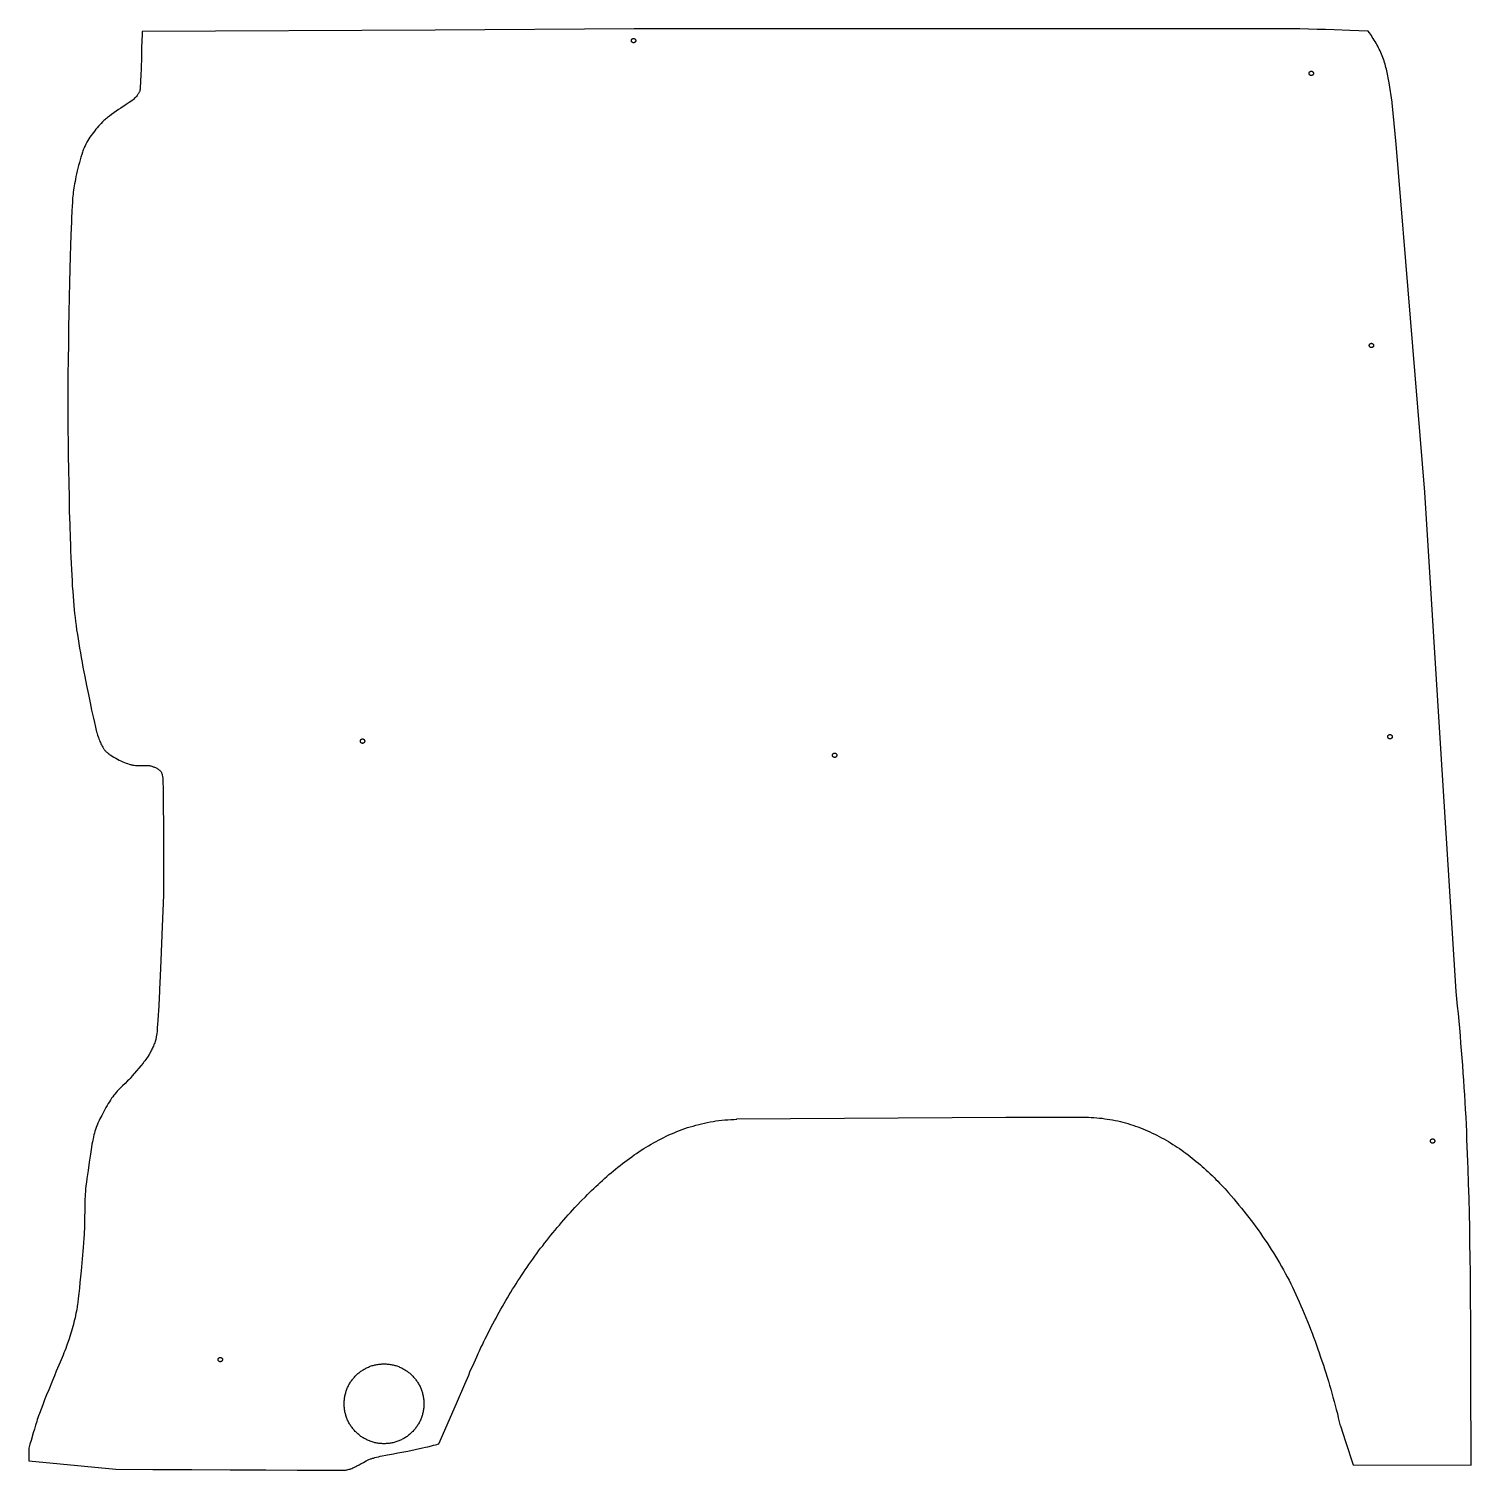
# Model space of a CAD drawing. Extents: x 149 to 7488, y 13 to 7902.
# Drawn here: x 6169 to 7488, y 1932 to 3251 of the extents above; entities that cross this region are included whole.
import ezdxf

# ---------------------------------------------------------------- set-up
doc = ezdxf.new("R2010")
doc.units = 0
doc.layers.add('Default Layer', color=1, linetype='CONTINUOUS')

msp = doc.modelspace()

# ---------------------------------------------------------------- linework, layer by layer
at = {"layer": 'Default Layer'}
for points in [[(6248.1, 1933.2), (6282.2, 1933), (6317.7, 1932.8), (6352.7, 1932.6), (6385.5, 1932.5), (6414.2, 1932.4), (6437.1, 1932.3), (6452.3, 1932.3), (6456.6, 1932.3), (6457.7, 1932.3), (6458.2, 1932.3), (6459.1, 1932.5), (6459.9, 1932.6), (6460.8, 1932.8), (6461.6, 1933.1), (6462.5, 1933.3), (6463.3, 1933.6), (6464.1, 1933.9), (6465, 1934.3), (6465.8, 1934.6), (6466.7, 1935.1), (6467.7, 1935.6), (6468.7, 1936.1), (6470.7, 1937.2), (6471.7, 1937.7), (6472.7, 1938.3), (6473.7, 1938.8), (6474.9, 1939.4), (6477.3, 1940.7), (6478.5, 1941.3), (6479.8, 1941.9), (6481.1, 1942.5), (6481.8, 1942.7), (6482.4, 1943), (6483.1, 1943.2), (6483.8, 1943.4), (6485.2, 1943.8), (6486.8, 1944.2), (6488.4, 1944.6), (6490.1, 1945), (6491.8, 1945.3), (6495.1, 1946), (6496.7, 1946.3), (6498.5, 1946.6), (6502.2, 1947.3), (6506.1, 1948), (6508.1, 1948.4), (6510, 1948.7), (6515.2, 1949.8), (6522.2, 1951.3), (6528.9, 1952.7), (6531.6, 1953.3), (6533.5, 1953.7), (6537, 1954.6), (6538.8, 1955), (6540.6, 1955.5), (6542, 1955.9), (6543.5, 1956.3), (6543.8, 1956.4), (6559.9, 1993.3), (6567.6, 2010.9), (6569.9, 2016.5), (6571.1, 2019.3), (6572.2, 2022.2), (6573.4, 2025), (6574.7, 2027.8), (6575.9, 2030.5), (6577.1, 2033.3), (6578.4, 2036.1), (6579.6, 2038.9), (6580.9, 2041.6), (6582.2, 2044.4), (6583.5, 2047.1), (6584.9, 2049.9), (6586.2, 2052.6), (6587.5, 2055.3), (6588.9, 2058), (6590.3, 2060.8), (6591.7, 2063.5), (6593.1, 2066.1), (6594.5, 2068.8), (6596, 2071.5), (6597.4, 2074.2), (6598.9, 2076.8), (6600.4, 2079.5), (6601.9, 2082.1), (6603.4, 2084.7), (6604.9, 2087.4), (6606.4, 2090), (6608, 2092.6), (6609.6, 2095.2), (6611.2, 2097.8), (6612.8, 2100.3), (6614.4, 2102.9), (6616, 2105.5), (6617.7, 2108), (6619.3, 2110.5), (6621, 2113.1), (6622.7, 2115.6), (6624.4, 2118.1), (6626.1, 2120.6), (6627.9, 2123), (6629.6, 2125.5), (6631.4, 2128), (6633.2, 2130.4), (6635, 2132.9), (6636.8, 2135.3), (6638.7, 2137.7), (6640.5, 2140.1), (6642.4, 2142.5), (6644.3, 2144.9), (6646.2, 2147.3), (6648.1, 2149.6), (6650, 2152), (6652, 2154.3), (6654, 2156.6), (6655.9, 2159), (6657.9, 2161.3), (6660, 2163.5), (6662, 2165.8), (6664.1, 2168.1), (6666.1, 2170.3), (6668.2, 2172.6), (6670.3, 2174.8), (6674, 2178.7), (6677.8, 2182.5), (6679.7, 2184.4), (6681.6, 2186.3), (6683.5, 2188.2), (6685.4, 2190), (6687.4, 2191.9), (6689.3, 2193.7), (6691.3, 2195.5), (6693.3, 2197.4), (6695.3, 2199.1), (6697.3, 2200.9), (6699.3, 2202.7), (6701.3, 2204.4), (6703.4, 2206.1), (6705.4, 2207.8), (6707.5, 2209.5), (6709.6, 2211.2), (6711.7, 2212.8), (6713.8, 2214.4), (6715.9, 2216), (6718, 2217.6), (6720.2, 2219.1), (6722.3, 2220.7), (6724.5, 2222.2), (6726.7, 2223.6), (6728.9, 2225.1), (6731.1, 2226.5), (6733.3, 2227.9), (6735.6, 2229.2), (6737.9, 2230.6), (6740.1, 2231.9), (6742.4, 2233.1), (6744.7, 2234.4), (6747.1, 2235.6), (6749.4, 2236.7), (6751.8, 2237.9), (6754.1, 2239), (6756.5, 2240), (6758.9, 2241.1), (6761.4, 2242.1), (6763.8, 2243), (6766.3, 2243.9), (6768.7, 2244.8), (6771.2, 2245.7), (6773.7, 2246.5), (6776.3, 2247.2), (6778.8, 2248), (6781.4, 2248.6), (6784, 2249.3), (6786.6, 2249.9), (6789.2, 2250.4), (6791.8, 2250.9), (6794.5, 2251.4), (6797.1, 2251.8), (6799.8, 2252.2), (6802.5, 2252.5), (6805.3, 2252.8), (6808, 2253), (6810.8, 2253.2), (6813.6, 2253.3), (6816.4, 2253.4), (6816.4, 2253.7), (7062.3, 2255.2), (7133, 2255.2), (7135.5, 2255.2), (7138, 2255.2), (7140.5, 2255.1), (7143, 2254.9), (7145.5, 2254.7), (7147.9, 2254.5), (7150.4, 2254.3), (7152.8, 2253.9), (7155.2, 2253.6), (7157.6, 2253.2), (7160, 2252.8), (7162.4, 2252.3), (7164.7, 2251.8), (7167.1, 2251.3), (7169.4, 2250.7), (7171.7, 2250), (7174, 2249.4), (7176.3, 2248.7), (7178.6, 2248), (7180.9, 2247.2), (7183.1, 2246.4), (7185.4, 2245.5), (7187.6, 2244.7), (7189.8, 2243.8), (7192, 2242.8), (7194.2, 2241.8), (7196.3, 2240.8), (7198.5, 2239.8), (7200.6, 2238.7), (7202.7, 2237.6), (7204.9, 2236.5), (7207, 2235.4), (7209, 2234.2), (7211.1, 2233), (7213.1, 2231.7), (7215.2, 2230.4), (7217.2, 2229.2), (7219.2, 2227.8), (7221.2, 2226.5), (7223.2, 2225.1), (7225.1, 2223.7), (7227.1, 2222.3), (7229, 2220.8), (7230.9, 2219.4), (7232.8, 2217.9), (7234.7, 2216.4), (7236.6, 2214.8), (7238.5, 2213.3), (7240.3, 2211.7), (7242.1, 2210.1), (7243.9, 2208.5), (7245.7, 2206.9), (7247.5, 2205.2), (7249.3, 2203.5), (7251, 2201.8), (7252.8, 2200.1), (7254.5, 2198.4), (7256.2, 2196.7), (7257.9, 2194.9), (7259.6, 2193.2), (7261.2, 2191.4), (7262.9, 2189.6), (7264.5, 2187.8), (7266.1, 2186), (7268.5, 2183.2), (7270.8, 2180.5), (7273.2, 2177.7), (7275.5, 2174.9), (7277.8, 2172.1), (7280, 2169.3), (7282.3, 2166.5), (7284.5, 2163.6), (7286.7, 2160.8), (7288.8, 2157.9), (7291, 2155), (7293.1, 2152.1), (7295.2, 2149.2), (7297.2, 2146.2), (7299.3, 2143.2), (7301.3, 2140.2), (7303.3, 2137.2), (7305.2, 2134.2), (7307.1, 2131.2), (7309, 2128.1), (7310.9, 2125), (7312.7, 2121.9), (7314.5, 2118.8), (7316.3, 2115.7), (7318, 2112.5), (7319.7, 2109.3), (7321.4, 2106.1), (7323, 2102.9), (7324.6, 2099.7), (7326.1, 2096.4), (7327.7, 2093.1), (7329.2, 2089.8), (7330.7, 2086.3), (7332.3, 2082.7), (7333.8, 2079.2), (7335.3, 2075.6), (7336.8, 2072), (7338.2, 2068.4), (7339.7, 2064.8), (7341.1, 2061.2), (7342.5, 2057.6), (7343.8, 2054), (7345.2, 2050.4), (7346.5, 2046.8), (7347.8, 2043.1), (7349.1, 2039.5), (7350.3, 2035.8), (7351.5, 2032.2), (7352.8, 2028.5), (7353.9, 2024.9), (7355.1, 2021.2), (7356.2, 2017.5), (7357.4, 2013.8), (7358.5, 2010.1), (7359.5, 2006.4), (7360.6, 2002.7), (7361.6, 1999), (7362.7, 1995.2), (7363.6, 1991.5), (7364.6, 1987.8), (7365.6, 1984), (7366.5, 1980.3), (7367.4, 1976.5), (7368.3, 1972.7), (7368.5, 1972.8), (7373.2, 1958.5), (7380.1, 1937.2), (7488, 1936.8), (7487.9, 1950.4), (7487.9, 1964), (7487.8, 1991.1), (7487.7, 2018.2), (7487.7, 2045.3), (7487.6, 2058.9), (7487.6, 2072.5), (7487.5, 2086), (7487.4, 2099.6), (7487.3, 2113.2), (7487.1, 2126.7), (7486.9, 2140.3), (7486.7, 2153.8), (7486.4, 2167.4), (7486.1, 2180.9), (7485.7, 2194.5), (7485.3, 2208), (7485, 2214.8), (7484.8, 2221.6), (7484.5, 2228.3), (7484.2, 2235.1), (7483.9, 2241.9), (7483.6, 2248.7), (7483.3, 2255.4), (7482.9, 2262.2), (7482.5, 2269), (7482.1, 2275.7), (7481.7, 2282.5), (7481.3, 2289.3), (7480.8, 2296), (7480.3, 2302.8), (7479.8, 2309.5), (7479.3, 2316.3), (7478.7, 2323.1), (7478.2, 2329.8), (7477.6, 2336.6), (7476.9, 2343.3), (7476.3, 2350.1), (7475.6, 2356.9), (7474.9, 2363.6), (7474.2, 2370.4), (7474.3, 2370.4), (7459.8, 2602), (7445.5, 2827.2), (7419.3, 3145.8), (7415.8, 3183.4), (7415.7, 3184), (7412.9, 3201.7), (7412.7, 3203.3), (7412.5, 3204.9), (7412.2, 3206.5), (7411.9, 3208.1), (7411.6, 3209.7), (7411.3, 3211.2), (7410.9, 3212.8), (7410.6, 3214.4), (7410.1, 3215.9), (7409.7, 3217.5), (7409.3, 3219), (7408.8, 3220.5), (7408.3, 3222.1), (7407.7, 3223.6), (7407.1, 3225.1), (7406.6, 3226.6), (7405.9, 3228.1), (7405.3, 3229.6), (7404.7, 3231), (7404, 3232.5), (7403.3, 3233.9), (7402.5, 3235.4), (7401.8, 3236.8), (7401, 3238.2), (7400.2, 3239.6), (7399.3, 3241), (7398.5, 3242.3), (7397.6, 3243.7), (7396.7, 3245), (7395.8, 3246.4), (7394.9, 3247.7), (7393.9, 3249), (7385.4, 3249.3), (7376.9, 3249.6), (7362.7, 3250.2), (7354.9, 3250.5), (7347, 3250.7), (7339.2, 3250.9), (7331.4, 3251.1), (7325.7, 3251.1), (7322.4, 3251.2), (7316.5, 3251.2), (7302.9, 3251.2), (7289.3, 3251.2), (7265.8, 3251.2), (7242.4, 3251.2), (7188.5, 3251.2), (7134.6, 3251.2), (7080.7, 3251.1), (7026.8, 3251.1), (6722.3, 3251.1), (6540.4, 3250.1), (6272.3, 3248.7), (6272.2, 3245.1), (6272.1, 3241.3), (6271.8, 3232.9), (6271.6, 3224.3), (6271.3, 3215.8), (6271.1, 3208), (6270.9, 3204.5), (6270.8, 3201.5), (6270.6, 3198.8), (6270.5, 3196.7), (6270.4, 3195.9), (6270.3, 3195.2), (6270.2, 3194.6), (6270.1, 3194.3), (6269.9, 3193.7), (6269.7, 3193.2), (6269.4, 3192.7), (6269.1, 3192.2), (6268.8, 3191.7), (6268.5, 3191.2), (6268.2, 3190.7), (6267.8, 3190.3), (6267, 3189.4), (6266.3, 3188.5), (6265.4, 3187.7), (6264.6, 3186.8), (6264.4, 3186.6), (6264, 3186.3), (6263.1, 3185.7), (6261.9, 3184.8), (6260.4, 3183.8), (6256.9, 3181.5), (6252.8, 3178.8), (6250.6, 3177.3), (6248.5, 3175.9), (6246.3, 3174.4), (6244.3, 3172.9), (6242.3, 3171.4), (6241.4, 3170.7), (6240.5, 3170), (6239.6, 3169.3), (6238.8, 3168.6), (6238.1, 3167.9), (6237.4, 3167.3), (6236.1, 3166), (6234.9, 3164.7), (6233.6, 3163.4), (6232.4, 3162.1), (6231.2, 3160.7), (6230, 3159.3), (6228.9, 3157.9), (6227.8, 3156.5), (6226.7, 3155), (6225.6, 3153.5), (6224.6, 3152), (6223.6, 3150.5), (6222.7, 3149), (6221.8, 3147.4), (6220.9, 3145.8), (6220.1, 3144.2), (6219.7, 3143.4), (6219.3, 3142.5), (6218.9, 3141.6), (6218.5, 3140.6), (6218.1, 3139.5), (6217.8, 3138.5), (6217, 3136.2), (6216.3, 3133.9), (6215.6, 3131.4), (6214.9, 3128.9), (6214.2, 3126.3), (6213.6, 3123.7), (6213, 3121.2), (6212.4, 3118.6), (6211.8, 3116.2), (6211.4, 3113.8), (6210.9, 3111.5), (6210.5, 3109.4), (6210.2, 3107.5), (6209.9, 3105.6), (6209.6, 3103.7), (6209.3, 3101.9), (6209.1, 3100), (6208.9, 3098.1), (6208.7, 3096.2), (6208.6, 3094.3), (6208.5, 3092.5), (6208.2, 3088.7), (6208, 3084.9), (6207.7, 3077.4), (6207.6, 3074.3), (6207.4, 3069.2), (6207.1, 3062.1), (6206.9, 3053.3), (6206.6, 3043), (6206.3, 3031.5), (6205.9, 3019), (6205.6, 3005.6), (6205.3, 2991.7), (6205, 2977.4), (6204.8, 2962.9), (6204.6, 2948.6), (6204.4, 2934.5), (6204.3, 2927.7), (6204.3, 2921), (6204.3, 2914.5), (6204.3, 2908.2), (6204.3, 2902.1), (6204.3, 2896.3), (6204.4, 2884.8), (6204.5, 2872.8), (6204.7, 2860.5), (6204.9, 2848), (6205.1, 2835.3), (6205.4, 2822.6), (6205.7, 2809.9), (6206.1, 2797.5), (6206.4, 2785.3), (6206.7, 2779.3), (6206.9, 2773.4), (6207.1, 2767.7), (6207.4, 2762.1), (6207.6, 2756.6), (6207.9, 2751.3), (6208.2, 2746.2), (6208.4, 2741.3), (6208.8, 2736.5), (6209.1, 2732), (6209.4, 2727.6), (6209.8, 2723.6), (6210.1, 2719.7), (6210.5, 2716.1), (6210.9, 2712.6), (6211.4, 2708.9), (6211.9, 2705.1), (6212.4, 2701.2), (6213.1, 2697.1), (6213.7, 2693), (6214.4, 2688.7), (6215.1, 2684.5), (6215.9, 2680.2), (6216.6, 2675.8), (6217.4, 2671.5), (6218.2, 2667.1), (6219.8, 2658.5), (6221.5, 2650.2), (6223.1, 2642.2), (6224.7, 2634.6), (6226.1, 2627.7), (6227.5, 2621.6), (6228.6, 2616.4), (6229.6, 2612.1), (6230.4, 2609), (6230.7, 2608), (6230.9, 2607.2), (6231.6, 2604.9), (6232.4, 2602.6), (6232.8, 2601.5), (6233.2, 2600.3), (6233.6, 2599.2), (6234.1, 2598.1), (6234.6, 2597), (6235.1, 2595.9), (6235.6, 2594.8), (6236.2, 2593.8), (6236.9, 2592.8), (6237.2, 2592.3), (6237.6, 2591.9), (6237.9, 2591.4), (6238.3, 2590.9), (6238.7, 2590.5), (6239.1, 2590), (6239.5, 2589.6), (6240, 2589.2), (6240.5, 2588.7), (6241.1, 2588.3), (6241.6, 2587.8), (6242.3, 2587.4), (6242.9, 2586.9), (6243.6, 2586.5), (6245, 2585.6), (6246.5, 2584.7), (6248.1, 2583.8), (6249.7, 2582.9), (6251.3, 2582.1), (6252.9, 2581.3), (6254.5, 2580.6), (6256.1, 2579.9), (6257.6, 2579.3), (6259, 2578.8), (6260.3, 2578.4), (6261.5, 2578), (6262, 2577.9), (6262.6, 2577.7), (6263.2, 2577.6), (6263.8, 2577.5), (6265, 2577.3), (6266.3, 2577.2), (6267.7, 2577.2), (6269, 2577.1), (6270.3, 2577.1), (6271.6, 2577.1), (6274.1, 2577.1), (6275.3, 2577.2), (6276.4, 2577.2), (6277.4, 2577.1), (6278.3, 2577.1), (6279.1, 2577), (6279.5, 2576.9), (6279.8, 2576.8), (6280.4, 2576.7), (6281.1, 2576.5), (6281.7, 2576.2), (6282.4, 2576), (6283, 2575.8), (6283.7, 2575.5), (6284.4, 2575.2), (6285, 2574.9), (6285.6, 2574.6), (6286.2, 2574.3), (6286.8, 2574), (6287.3, 2573.6), (6287.8, 2573.3), (6288.2, 2573), (6288.6, 2572.6), (6288.9, 2572.3), (6289.2, 2571.9), (6289.4, 2571.6), (6289.7, 2571.2), (6289.9, 2570.8), (6290, 2570.4), (6290.2, 2569.9), (6290.3, 2569.5), (6290.5, 2569.1), (6290.7, 2568.2), (6290.8, 2567.2), (6291.1, 2565.4), (6291.1, 2565.1), (6291.2, 2564.6), (6291.2, 2562.9), (6291.3, 2560.6), (6291.4, 2557.7), (6291.5, 2550.3), (6291.5, 2541.4), (6291.7, 2521.6), (6291.8, 2512.1), (6291.9, 2503.6), (6291.9, 2458.6), (6290.7, 2429.8), (6289.4, 2398.7), (6288.8, 2384.5), (6288.2, 2372.2), (6287.8, 2362.7), (6287.6, 2359.2), (6287.5, 2356.8), (6287.2, 2352.8), (6286.9, 2348.5), (6286.7, 2344.1), (6286.4, 2339.8), (6286.2, 2337.7), (6286, 2335.7), (6285.9, 2333.8), (6285.7, 2332), (6285.5, 2330.4), (6285.2, 2328.9), (6285, 2327.5), (6284.9, 2326.9), (6284.7, 2326.4), (6284.4, 2325.4), (6284.1, 2324.4), (6283.8, 2323.4), (6283.4, 2322.4), (6283, 2321.4), (6282.6, 2320.4), (6282.2, 2319.4), (6281.8, 2318.5), (6281.3, 2317.5), (6280.8, 2316.5), (6280.3, 2315.6), (6279.8, 2314.7), (6278.8, 2312.8), (6277.7, 2311), (6277.1, 2310.1), (6276.4, 2309.1), (6275.7, 2308), (6274.9, 2307), (6274, 2305.9), (6273.1, 2304.7), (6271.2, 2302.4), (6269.2, 2300), (6267.2, 2297.6), (6263.2, 2293), (6262.2, 2291.9), (6261.2, 2290.7), (6260.1, 2289.6), (6259, 2288.5), (6256.7, 2286.2), (6254.3, 2283.9), (6253.1, 2282.7), (6251.9, 2281.5), (6250.8, 2280.3), (6249.6, 2279.1), (6248.5, 2277.8), (6247.4, 2276.5), (6246.4, 2275.3), (6245.4, 2274), (6244.4, 2272.6), (6243.4, 2271), (6242.4, 2269.4), (6241.3, 2267.7), (6240.3, 2265.9), (6239.2, 2264.1), (6238.2, 2262.3), (6237.2, 2260.5), (6236.3, 2258.7), (6235.4, 2256.9), (6234.5, 2255.3), (6233.7, 2253.7), (6233, 2252.3), (6232.4, 2251), (6231.9, 2249.9), (6231.5, 2249), (6230.8, 2247.4), (6230.2, 2245.7), (6229.7, 2244.1), (6229.1, 2242.4), (6228.6, 2240.7), (6228.2, 2239), (6227.8, 2237.3), (6227.4, 2235.6), (6227.1, 2234.4), (6226.8, 2232.7), (6226.4, 2230.5), (6226, 2227.8), (6225, 2221.5), (6223.9, 2214.2), (6222.8, 2206.6), (6222.3, 2202.9), (6221.8, 2199.3), (6221.3, 2195.8), (6220.9, 2192.6), (6220.6, 2189.7), (6220.4, 2187.2), (6220.2, 2184.9), (6220.1, 2182.6), (6220, 2180.4), (6219.9, 2178.1), (6219.8, 2175.8), (6219.8, 2173.5), (6219.8, 2168.9), (6219.7, 2164.3), (6219.7, 2159.7), (6219.7, 2157.5), (6219.6, 2155.2), (6219.5, 2152.9), (6219.4, 2150.6), (6219.2, 2147.9), (6218.9, 2144.5), (6218.3, 2136), (6217.4, 2125.8), (6216.5, 2114.8), (6216, 2109.3), (6215.4, 2103.9), (6214.9, 2098.7), (6214.4, 2093.9), (6213.9, 2089.5), (6213.5, 2085.6), (6213.2, 2083.9), (6213, 2082.4), (6212.8, 2081.1), (6212.6, 2079.9), (6212.2, 2077.9), (6211.8, 2075.8), (6211.4, 2073.8), (6210.9, 2071.8), (6210.4, 2069.7), (6209.9, 2067.7), (6209.4, 2065.7), (6208.8, 2063.6), (6208.3, 2061.6), (6207.7, 2059.6), (6207.1, 2057.6), (6206.4, 2055.6), (6205.2, 2051.6), (6203.8, 2047.6), (6203.1, 2045.6), (6202.4, 2043.6), (6201.6, 2041.6), (6200.8, 2039.5), (6200, 2037.5), (6199.1, 2035.4), (6197.4, 2031.2), (6193.7, 2022.8), (6192, 2018.6), (6191.1, 2016.5), (6190.2, 2014.4), (6186.8, 2005.7), (6184.9, 2001.2), (6183.1, 1996.6), (6181.4, 1992.2), (6179.8, 1988), (6178.3, 1984), (6177.6, 1982.1), (6177, 1980.3), (6176.4, 1978.6), (6175.9, 1976.9), (6174.8, 1973.4), (6173.7, 1969.9), (6172.7, 1966.4), (6170.7, 1959.5), (6169.7, 1956), (6168.7, 1952.5), (6168.7, 1940.7), (6248.1, 1933.2)], [(6723.8, 3240.5), (6723.8, 3240.3), (6723.8, 3240.1), (6723.7, 3239.9), (6723.6, 3239.7), (6723.6, 3239.5), (6723.5, 3239.4), (6723.3, 3239.2), (6723.2, 3239.1), (6723.1, 3238.9), (6722.9, 3238.8), (6722.7, 3238.7), (6722.6, 3238.6), (6722.4, 3238.6), (6722.2, 3238.5), (6722, 3238.5), (6721.8, 3238.5), (6721.6, 3238.5), (6721.4, 3238.5), (6721.2, 3238.6), (6721, 3238.6), (6720.8, 3238.7), (6720.7, 3238.8), (6720.5, 3238.9), (6720.4, 3239.1), (6720.2, 3239.2), (6720.1, 3239.4), (6720, 3239.5), (6719.9, 3239.7), (6719.9, 3239.9), (6719.8, 3240.1), (6719.8, 3240.3), (6719.8, 3240.5), (6719.8, 3240.7), (6719.8, 3240.9), (6719.9, 3241.1), (6719.9, 3241.3), (6720, 3241.4), (6720.1, 3241.6), (6720.2, 3241.8), (6720.4, 3241.9), (6720.5, 3242), (6720.7, 3242.1), (6720.8, 3242.2), (6721, 3242.3), (6721.2, 3242.4), (6721.4, 3242.4), (6721.6, 3242.5), (6721.8, 3242.5), (6722, 3242.5), (6722.2, 3242.4), (6722.4, 3242.4), (6722.6, 3242.3), (6722.7, 3242.2), (6722.9, 3242.1), (6723.1, 3242), (6723.2, 3241.9), (6723.3, 3241.8), (6723.5, 3241.6), (6723.6, 3241.4), (6723.6, 3241.3), (6723.7, 3241.1), (6723.8, 3240.9), (6723.8, 3240.7), (6723.8, 3240.5)], [(7343.8, 3210.5), (7343.8, 3210.3), (7343.8, 3210.1), (7343.7, 3209.9), (7343.6, 3209.7), (7343.6, 3209.5), (7343.5, 3209.4), (7343.3, 3209.2), (7343.2, 3209.1), (7343.1, 3208.9), (7342.9, 3208.8), (7342.7, 3208.7), (7342.6, 3208.6), (7342.4, 3208.6), (7342.2, 3208.5), (7342, 3208.5), (7341.8, 3208.5), (7341.6, 3208.5), (7341.4, 3208.5), (7341.2, 3208.6), (7341, 3208.6), (7340.8, 3208.7), (7340.7, 3208.8), (7340.5, 3208.9), (7340.4, 3209.1), (7340.2, 3209.2), (7340.1, 3209.4), (7340, 3209.5), (7339.9, 3209.7), (7339.9, 3209.9), (7339.8, 3210.1), (7339.8, 3210.3), (7339.8, 3210.5), (7339.8, 3210.7), (7339.8, 3210.9), (7339.9, 3211.1), (7339.9, 3211.3), (7340, 3211.4), (7340.1, 3211.6), (7340.2, 3211.8), (7340.4, 3211.9), (7340.5, 3212), (7340.7, 3212.1), (7340.8, 3212.2), (7341, 3212.3), (7341.2, 3212.4), (7341.4, 3212.4), (7341.6, 3212.5), (7341.8, 3212.5), (7342, 3212.5), (7342.2, 3212.4), (7342.4, 3212.4), (7342.6, 3212.3), (7342.7, 3212.2), (7342.9, 3212.1), (7343.1, 3212), (7343.2, 3211.9), (7343.3, 3211.8), (7343.5, 3211.6), (7343.6, 3211.4), (7343.6, 3211.3), (7343.7, 3211.1), (7343.8, 3210.9), (7343.8, 3210.7), (7343.8, 3210.5)], [(7398.8, 2961.5), (7398.8, 2961.3), (7398.8, 2961.1), (7398.7, 2960.9), (7398.6, 2960.7), (7398.6, 2960.5), (7398.5, 2960.4), (7398.3, 2960.2), (7398.2, 2960.1), (7398.1, 2959.9), (7397.9, 2959.8), (7397.7, 2959.7), (7397.6, 2959.6), (7397.4, 2959.6), (7397.2, 2959.5), (7397, 2959.5), (7396.8, 2959.5), (7396.6, 2959.5), (7396.4, 2959.5), (7396.2, 2959.6), (7396, 2959.6), (7395.8, 2959.7), (7395.7, 2959.8), (7395.5, 2959.9), (7395.4, 2960.1), (7395.2, 2960.2), (7395.1, 2960.4), (7395, 2960.5), (7394.9, 2960.7), (7394.9, 2960.9), (7394.8, 2961.1), (7394.8, 2961.3), (7394.8, 2961.5), (7394.8, 2961.7), (7394.8, 2961.9), (7394.9, 2962.1), (7394.9, 2962.3), (7395, 2962.4), (7395.1, 2962.6), (7395.2, 2962.8), (7395.4, 2962.9), (7395.5, 2963), (7395.7, 2963.1), (7395.8, 2963.2), (7396, 2963.3), (7396.2, 2963.4), (7396.4, 2963.4), (7396.6, 2963.5), (7396.8, 2963.5), (7397, 2963.5), (7397.2, 2963.4), (7397.4, 2963.4), (7397.6, 2963.3), (7397.7, 2963.2), (7397.9, 2963.1), (7398.1, 2963), (7398.2, 2962.9), (7398.3, 2962.8), (7398.5, 2962.6), (7398.6, 2962.4), (7398.6, 2962.3), (7398.7, 2962.1), (7398.8, 2961.9), (7398.8, 2961.7), (7398.8, 2961.5)], [(6475.9, 2599.4), (6475.9, 2599.2), (6475.8, 2599), (6475.8, 2598.8), (6475.7, 2598.6), (6475.6, 2598.5), (6475.5, 2598.3), (6475.4, 2598.1), (6475.3, 2598), (6475.2, 2597.9), (6475, 2597.8), (6474.8, 2597.7), (6474.7, 2597.6), (6474.5, 2597.5), (6474.3, 2597.5), (6474.1, 2597.4), (6473.9, 2597.4), (6473.7, 2597.4), (6473.5, 2597.5), (6473.3, 2597.5), (6473.1, 2597.6), (6472.9, 2597.7), (6472.8, 2597.8), (6472.6, 2597.9), (6472.5, 2598), (6472.3, 2598.1), (6472.2, 2598.3), (6472.1, 2598.5), (6472, 2598.6), (6472, 2598.8), (6471.9, 2599), (6471.9, 2599.2), (6471.9, 2599.4), (6471.9, 2599.6), (6471.9, 2599.8), (6472, 2600), (6472, 2600.2), (6472.1, 2600.4), (6472.2, 2600.5), (6472.3, 2600.7), (6472.5, 2600.8), (6472.6, 2601), (6472.8, 2601.1), (6472.9, 2601.2), (6473.1, 2601.3), (6473.3, 2601.3), (6473.5, 2601.4), (6473.7, 2601.4), (6473.9, 2601.4), (6474.1, 2601.4), (6474.3, 2601.4), (6474.5, 2601.3), (6474.7, 2601.3), (6474.8, 2601.2), (6475, 2601.1), (6475.2, 2601), (6475.3, 2600.8), (6475.4, 2600.7), (6475.5, 2600.5), (6475.6, 2600.4), (6475.7, 2600.2), (6475.8, 2600), (6475.8, 2599.8), (6475.9, 2599.6), (6475.9, 2599.4)], [(7415.8, 2603.5), (7415.8, 2603.3), (7415.8, 2603.1), (7415.7, 2602.9), (7415.6, 2602.7), (7415.6, 2602.5), (7415.5, 2602.4), (7415.3, 2602.2), (7415.2, 2602.1), (7415.1, 2601.9), (7414.9, 2601.8), (7414.7, 2601.7), (7414.6, 2601.6), (7414.4, 2601.6), (7414.2, 2601.5), (7414, 2601.5), (7413.8, 2601.5), (7413.6, 2601.5), (7413.4, 2601.5), (7413.2, 2601.6), (7413, 2601.6), (7412.8, 2601.7), (7412.7, 2601.8), (7412.5, 2601.9), (7412.4, 2602.1), (7412.2, 2602.2), (7412.1, 2602.4), (7412, 2602.5), (7411.9, 2602.7), (7411.9, 2602.9), (7411.8, 2603.1), (7411.8, 2603.3), (7411.8, 2603.5), (7411.8, 2603.7), (7411.8, 2603.9), (7411.9, 2604.1), (7411.9, 2604.3), (7412, 2604.4), (7412.1, 2604.6), (7412.2, 2604.8), (7412.4, 2604.9), (7412.5, 2605), (7412.7, 2605.1), (7412.8, 2605.2), (7413, 2605.3), (7413.2, 2605.4), (7413.4, 2605.4), (7413.6, 2605.5), (7413.8, 2605.5), (7414, 2605.5), (7414.2, 2605.4), (7414.4, 2605.4), (7414.6, 2605.3), (7414.7, 2605.2), (7414.9, 2605.1), (7415.1, 2605), (7415.2, 2604.9), (7415.3, 2604.8), (7415.5, 2604.6), (7415.6, 2604.4), (7415.6, 2604.3), (7415.7, 2604.1), (7415.8, 2603.9), (7415.8, 2603.7), (7415.8, 2603.5)], [(6907.8, 2586.5), (6907.8, 2586.3), (6907.8, 2586.1), (6907.7, 2585.9), (6907.6, 2585.7), (6907.6, 2585.5), (6907.5, 2585.4), (6907.3, 2585.2), (6907.2, 2585.1), (6907.1, 2584.9), (6906.9, 2584.8), (6906.7, 2584.7), (6906.6, 2584.6), (6906.4, 2584.6), (6906.2, 2584.5), (6906, 2584.5), (6905.8, 2584.5), (6905.6, 2584.5), (6905.4, 2584.5), (6905.2, 2584.6), (6905, 2584.6), (6904.8, 2584.7), (6904.7, 2584.8), (6904.5, 2584.9), (6904.4, 2585.1), (6904.2, 2585.2), (6904.1, 2585.4), (6904, 2585.5), (6903.9, 2585.7), (6903.9, 2585.9), (6903.8, 2586.1), (6903.8, 2586.3), (6903.8, 2586.5), (6903.8, 2586.7), (6903.8, 2586.9), (6903.9, 2587.1), (6903.9, 2587.3), (6904, 2587.4), (6904.1, 2587.6), (6904.2, 2587.8), (6904.4, 2587.9), (6904.5, 2588), (6904.7, 2588.1), (6904.8, 2588.2), (6905, 2588.3), (6905.2, 2588.4), (6905.4, 2588.4), (6905.6, 2588.5), (6905.8, 2588.5), (6906, 2588.5), (6906.2, 2588.4), (6906.4, 2588.4), (6906.6, 2588.3), (6906.7, 2588.2), (6906.9, 2588.1), (6907.1, 2588), (6907.2, 2587.9), (6907.3, 2587.8), (6907.5, 2587.6), (6907.6, 2587.4), (6907.6, 2587.3), (6907.7, 2587.1), (6907.8, 2586.9), (6907.8, 2586.7), (6907.8, 2586.5)], [(7454.8, 2233.5), (7454.8, 2233.3), (7454.8, 2233.1), (7454.7, 2232.9), (7454.6, 2232.7), (7454.6, 2232.5), (7454.5, 2232.4), (7454.3, 2232.2), (7454.2, 2232.1), (7454.1, 2231.9), (7453.9, 2231.8), (7453.7, 2231.7), (7453.6, 2231.6), (7453.4, 2231.6), (7453.2, 2231.5), (7453, 2231.5), (7452.8, 2231.5), (7452.6, 2231.5), (7452.4, 2231.5), (7452.2, 2231.6), (7452, 2231.6), (7451.8, 2231.7), (7451.7, 2231.8), (7451.5, 2231.9), (7451.4, 2232.1), (7451.2, 2232.2), (7451.1, 2232.4), (7451, 2232.5), (7450.9, 2232.7), (7450.9, 2232.9), (7450.8, 2233.1), (7450.8, 2233.3), (7450.8, 2233.5), (7450.8, 2233.7), (7450.8, 2233.9), (7450.9, 2234.1), (7450.9, 2234.3), (7451, 2234.4), (7451.1, 2234.6), (7451.2, 2234.8), (7451.4, 2234.9), (7451.5, 2235), (7451.7, 2235.1), (7451.8, 2235.2), (7452, 2235.3), (7452.2, 2235.4), (7452.4, 2235.4), (7452.6, 2235.5), (7452.8, 2235.5), (7453, 2235.5), (7453.2, 2235.4), (7453.4, 2235.4), (7453.6, 2235.3), (7453.7, 2235.2), (7453.9, 2235.1), (7454.1, 2235), (7454.2, 2234.9), (7454.3, 2234.8), (7454.5, 2234.6), (7454.6, 2234.4), (7454.6, 2234.3), (7454.7, 2234.1), (7454.8, 2233.9), (7454.8, 2233.7), (7454.8, 2233.5)], [(6345.8, 2033.5), (6345.8, 2033.3), (6345.8, 2033.1), (6345.7, 2032.9), (6345.6, 2032.7), (6345.6, 2032.5), (6345.5, 2032.4), (6345.3, 2032.2), (6345.2, 2032.1), (6345.1, 2031.9), (6344.9, 2031.8), (6344.7, 2031.7), (6344.6, 2031.6), (6344.4, 2031.6), (6344.2, 2031.5), (6344, 2031.5), (6343.8, 2031.5), (6343.6, 2031.5), (6343.4, 2031.5), (6343.2, 2031.6), (6343, 2031.6), (6342.8, 2031.7), (6342.7, 2031.8), (6342.5, 2031.9), (6342.4, 2032.1), (6342.2, 2032.2), (6342.1, 2032.4), (6342, 2032.5), (6341.9, 2032.7), (6341.9, 2032.9), (6341.8, 2033.1), (6341.8, 2033.3), (6341.8, 2033.5), (6341.8, 2033.7), (6341.8, 2033.9), (6341.9, 2034.1), (6341.9, 2034.3), (6342, 2034.4), (6342.1, 2034.6), (6342.2, 2034.8), (6342.4, 2034.9), (6342.5, 2035), (6342.7, 2035.1), (6342.8, 2035.2), (6343, 2035.3), (6343.2, 2035.4), (6343.4, 2035.4), (6343.6, 2035.5), (6343.8, 2035.5), (6344, 2035.5), (6344.2, 2035.4), (6344.4, 2035.4), (6344.6, 2035.3), (6344.7, 2035.2), (6344.9, 2035.1), (6345.1, 2035), (6345.2, 2034.9), (6345.3, 2034.8), (6345.5, 2034.6), (6345.6, 2034.4), (6345.6, 2034.3), (6345.7, 2034.1), (6345.8, 2033.9), (6345.8, 2033.7), (6345.8, 2033.5)], [(6530.1, 1993), (6530.1, 1992.1), (6530, 1991.1), (6530, 1990.2), (6529.9, 1989.3), (6529.8, 1988.4), (6529.7, 1987.4), (6529.5, 1986.5), (6529.3, 1985.7), (6529.1, 1984.8), (6528.9, 1983.9), (6528.7, 1983), (6528.4, 1982.2), (6528.2, 1981.3), (6527.9, 1980.5), (6527.5, 1979.6), (6527.2, 1978.8), (6526.8, 1978), (6526.5, 1977.2), (6526.1, 1976.4), (6525.7, 1975.6), (6525.2, 1974.8), (6524.8, 1974.1), (6524.3, 1973.3), (6523.8, 1972.6), (6523.3, 1971.9), (6522.8, 1971.2), (6522.3, 1970.5), (6521.7, 1969.8), (6521.2, 1969.1), (6520.6, 1968.5), (6520, 1967.8), (6519.4, 1967.2), (6518.8, 1966.6), (6518.1, 1966), (6517.5, 1965.4), (6516.8, 1964.8), (6516.1, 1964.3), (6515.4, 1963.8), (6514.7, 1963.2), (6514, 1962.7), (6513.2, 1962.3), (6512.5, 1961.8), (6511.7, 1961.3), (6511, 1960.9), (6510.2, 1960.5), (6509.4, 1960.1), (6508.6, 1959.7), (6507.8, 1959.4), (6507, 1959), (6506.1, 1958.7), (6505.3, 1958.4), (6504.4, 1958.1), (6503.6, 1957.9), (6502.7, 1957.7), (6501.8, 1957.4), (6500.9, 1957.2), (6500, 1957.1), (6499.1, 1956.9), (6498.2, 1956.8), (6497.3, 1956.7), (6496.4, 1956.6), (6495.4, 1956.6), (6494.5, 1956.5), (6493.6, 1956.5), (6492.6, 1956.5), (6491.7, 1956.6), (6490.8, 1956.6), (6489.8, 1956.7), (6488.9, 1956.8), (6488, 1956.9), (6487.1, 1957.1), (6486.2, 1957.2), (6485.3, 1957.4), (6484.4, 1957.7), (6483.6, 1957.9), (6482.7, 1958.1), (6481.9, 1958.4), (6481, 1958.7), (6480.2, 1959), (6479.4, 1959.4), (6478.6, 1959.7), (6477.7, 1960.1), (6477, 1960.5), (6476.2, 1960.9), (6475.4, 1961.3), (6474.6, 1961.8), (6473.9, 1962.3), (6473.2, 1962.7), (6472.4, 1963.2), (6471.7, 1963.8), (6471, 1964.3), (6470.4, 1964.8), (6469.7, 1965.4), (6469, 1966), (6468.4, 1966.6), (6467.8, 1967.2), (6467.1, 1967.8), (6466.6, 1968.5), (6466, 1969.1), (6465.4, 1969.8), (6464.9, 1970.5), (6464.3, 1971.2), (6463.8, 1971.9), (6463.3, 1972.6), (6462.8, 1973.3), (6462.4, 1974.1), (6461.9, 1974.8), (6461.5, 1975.6), (6461.1, 1976.4), (6460.7, 1977.2), (6460.3, 1978), (6459.9, 1978.8), (6459.6, 1979.6), (6459.3, 1980.5), (6459, 1981.3), (6458.7, 1982.2), (6458.5, 1983), (6458.2, 1983.9), (6458, 1984.8), (6457.8, 1985.7), (6457.6, 1986.5), (6457.5, 1987.4), (6457.4, 1988.4), (6457.3, 1989.3), (6457.2, 1990.2), (6457.1, 1991.1), (6457.1, 1992.1), (6457.1, 1993), (6457.1, 1994), (6457.1, 1994.9), (6457.2, 1995.8), (6457.3, 1996.7), (6457.4, 1997.7), (6457.5, 1998.6), (6457.6, 1999.5), (6457.8, 2000.4), (6458, 2001.3), (6458.2, 2002.1), (6458.5, 2003), (6458.7, 2003.9), (6459, 2004.7), (6459.3, 2005.6), (6459.6, 2006.4), (6459.9, 2007.2), (6460.3, 2008), (6460.7, 2008.8), (6461.1, 2009.6), (6461.5, 2010.4), (6461.9, 2011.2), (6462.4, 2011.9), (6462.8, 2012.7), (6463.3, 2013.4), (6463.8, 2014.1), (6464.3, 2014.8), (6464.9, 2015.5), (6465.4, 2016.2), (6466, 2016.9), (6466.6, 2017.5), (6467.1, 2018.2), (6467.8, 2018.8), (6468.4, 2019.4), (6469, 2020), (6469.7, 2020.6), (6470.4, 2021.2), (6471, 2021.7), (6471.7, 2022.3), (6472.4, 2022.8), (6473.2, 2023.3), (6473.9, 2023.8), (6474.6, 2024.2), (6475.4, 2024.7), (6476.2, 2025.1), (6477, 2025.5), (6477.7, 2025.9), (6478.6, 2026.3), (6479.4, 2026.6), (6480.2, 2027), (6481, 2027.3), (6481.9, 2027.6), (6482.7, 2027.9), (6483.6, 2028.1), (6484.4, 2028.4), (6485.3, 2028.6), (6486.2, 2028.8), (6487.1, 2028.9), (6488, 2029.1), (6488.9, 2029.2), (6489.8, 2029.3), (6490.8, 2029.4), (6491.7, 2029.5), (6492.6, 2029.5), (6493.6, 2029.5), (6494.5, 2029.5), (6495.4, 2029.5), (6496.4, 2029.4), (6497.3, 2029.3), (6498.2, 2029.2), (6499.1, 2029.1), (6500, 2028.9), (6500.9, 2028.8), (6501.8, 2028.6), (6502.7, 2028.4), (6503.6, 2028.1), (6504.4, 2027.9), (6505.3, 2027.6), (6506.1, 2027.3), (6507, 2027), (6507.8, 2026.6), (6508.6, 2026.3), (6509.4, 2025.9), (6510.2, 2025.5), (6511, 2025.1), (6511.7, 2024.7), (6512.5, 2024.2), (6513.2, 2023.8), (6514, 2023.3), (6514.7, 2022.8), (6515.4, 2022.3), (6516.1, 2021.7), (6516.8, 2021.2), (6517.5, 2020.6), (6518.1, 2020), (6518.8, 2019.4), (6519.4, 2018.8), (6520, 2018.2), (6520.6, 2017.5), (6521.2, 2016.9), (6521.7, 2016.2), (6522.3, 2015.5), (6522.8, 2014.8), (6523.3, 2014.1), (6523.8, 2013.4), (6524.3, 2012.7), (6524.8, 2011.9), (6525.2, 2011.2), (6525.7, 2010.4), (6526.1, 2009.6), (6526.5, 2008.8), (6526.8, 2008), (6527.2, 2007.2), (6527.5, 2006.4), (6527.9, 2005.6), (6528.2, 2004.7), (6528.4, 2003.9), (6528.7, 2003), (6528.9, 2002.1), (6529.1, 2001.3), (6529.3, 2000.4), (6529.5, 1999.5), (6529.7, 1998.6), (6529.8, 1997.7), (6529.9, 1996.7), (6530, 1995.8), (6530, 1994.9), (6530.1, 1994), (6530.1, 1993)]]:
    msp.add_lwpolyline(points, close=True, dxfattribs=at)
msp.add_lwpolyline([(7373.2, 1958.5), (7373.2, 1958.5)], dxfattribs=at)

doc.saveas('drawing.dxf')
